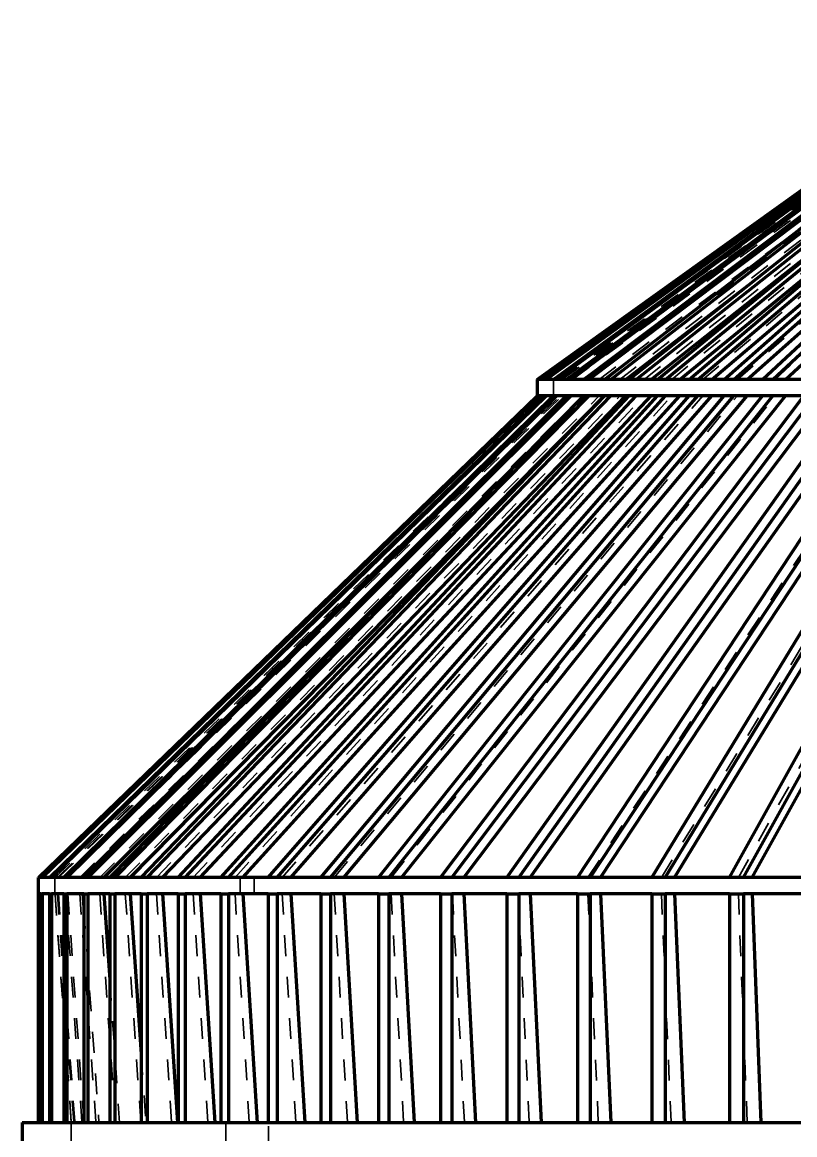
# Model space of a CAD drawing. Header units: inches. Extents: x -0.1 to 57.6, y -5.7 to 33.1.
# Drawn here: x 30.05 to 33.77, y 25.42 to 30.79 of the extents above; entities that cross this region are included whole.
import ezdxf

# ---------------------------------------------------------------- set-up
doc = ezdxf.new("R2010")
doc.units = ezdxf.units.IN
doc.header["$LTSCALE"] = 0.75
doc.header["$MEASUREMENT"] = 0
doc.linetypes.add('HIDDEN2', pattern=[0.1875, 0.125, -0.0625])
doc.layers.add('Hidden', color=7, linetype='HIDDEN2', lineweight=35)
doc.layers.add('Visible', color=7, linetype='Continuous', lineweight=70)

msp = doc.modelspace()

# ---------------------------------------------------------------- linework, layer by layer
at = {"layer": 'Hidden', "extrusion": (0, 1, 0)}
for p, q in [((32.6064, 29.0643), (35.0064, 30.7855)), ((32.6065, 29.0643), (35.0067, 30.7855)), ((32.6135, 29.0643), (35.0089, 30.7855)), ((32.6184, 29.0643), (35.0138, 30.7855)), ((32.6391, 29.0643), (35.0204, 30.7855)), ((32.649, 29.0643), (35.0302, 30.7855)), ((32.6835, 29.0643), (35.0411, 30.7855)), ((32.6982, 29.0643), (35.0559, 30.7855)), ((32.7463, 29.0643), (35.0711, 30.7855)), ((32.7659, 29.0643), (35.0906, 30.7855)), ((32.8274, 29.0643), (35.1101, 30.7855)), ((32.9156, 29.1125), (35.1344, 30.7855)), ((32.9263, 29.0643), (35.158, 30.7855)), ((33.0428, 29.0643), (35.2146, 30.7855)), ((33.1764, 29.0643), (35.2797, 30.7855)), ((33.3265, 29.0643), (35.353, 30.7855)), ((33.4926, 29.0643), (35.4343, 30.7855)), ((33.5614, 29.5318), (35.1869, 30.7855)), ((33.6739, 29.0643), (35.5233, 30.7855)), ((32.6064, 28.9855), (32.6064, 29.0643)), ((32.6064, 28.9855), (32.6064, 29.0643)), ((30.2064, 26.6643), (32.6064, 28.9855)), ((30.2064, 26.6643), (32.6064, 28.9855)), ((30.2065, 26.6643), (32.6065, 28.9855)), ((30.2065, 26.6643), (32.6065, 28.9855)), ((30.2181, 26.6643), (32.6135, 28.9855)), ((30.2181, 26.6643), (32.6135, 28.9855)), ((30.2231, 26.6643), (32.6184, 28.9855)), ((30.2231, 26.6643), (32.6184, 28.9855)), ((30.258, 26.6643), (32.6391, 28.9855)), ((30.258, 26.6643), (32.6391, 28.9855)), ((30.2679, 26.6643), (32.649, 28.9855)), ((30.2679, 26.6643), (32.649, 28.9855)), ((30.3259, 26.6643), (32.6835, 28.9855)), ((30.3259, 26.6643), (32.6835, 28.9855)), ((30.4216, 26.6643), (32.7463, 28.9855)), ((30.4216, 26.6643), (32.7463, 28.9855)), ((30.5448, 26.6643), (32.8274, 28.9855)), ((30.5448, 26.6643), (32.8274, 28.9855)), ((30.677, 26.9955), (32.6982, 28.9855)), ((30.677, 26.9955), (32.6982, 28.9855)), ((30.6948, 26.6643), (32.9263, 28.9855)), ((30.6948, 26.6643), (32.9263, 28.9855)), ((30.8712, 26.6643), (33.0428, 28.9855)), ((30.8712, 26.6643), (33.0428, 28.9855)), ((31.0732, 26.6643), (33.1764, 28.9855)), ((31.0732, 26.6643), (33.1764, 28.9855)), ((31.3001, 26.6643), (33.3265, 28.9855)), ((31.3001, 26.6643), (33.3265, 28.9855)), ((31.5509, 26.6643), (33.4926, 28.9855)), ((31.5509, 26.6643), (33.4926, 28.9855)), ((31.8246, 26.6643), (33.6739, 28.9855)), ((31.8246, 26.6643), (33.6739, 28.9855)), ((32.0248, 28.2455), (32.7659, 28.9855)), ((32.0248, 28.2455), (32.7659, 28.9855)), ((32.1203, 26.6643), (33.8698, 28.9855)), ((32.1203, 26.6643), (33.8698, 28.9855)), ((32.4366, 26.6643), (34.0795, 28.9855)), ((32.4366, 26.6643), (34.0795, 28.9855)), ((32.7724, 26.6643), (34.3022, 28.9855)), ((32.7724, 26.6643), (34.3022, 28.9855)), ((33.1263, 26.6643), (34.537, 28.9855)), ((33.1263, 26.6643), (34.537, 28.9855)), ((33.497, 26.6643), (34.783, 28.9855)), ((33.497, 26.6643), (34.783, 28.9855)), ((30.2064, 26.5855), (30.2064, 26.6643)), ((31.0975, 26.6643), (31.0975, 26.5855)), ((31.0975, 26.6643), (31.0975, 26.5855)), ((31.1657, 26.5855), (31.1657, 26.6643)), ((31.1657, 26.5855), (31.1657, 26.6643)), ((30.2851, 25.484), (30.2064, 26.5855)), ((30.2851, 25.484), (30.2064, 26.5855)), ((30.2851, 25.484), (30.2064, 26.5855)), ((30.2851, 25.484), (30.2064, 26.5855)), ((30.2851, 25.484), (30.2064, 26.5855)), ((30.2065, 26.5855), (30.2852, 25.484)), ((30.2065, 26.5855), (30.2852, 25.484)), ((30.2065, 26.5855), (30.2852, 25.484)), ((30.2065, 26.5855), (30.2852, 25.484)), ((30.2065, 26.5855), (30.2852, 25.484)), ((30.2181, 26.5855), (30.2967, 25.484)), ((30.2181, 26.5855), (30.2967, 25.484)), ((30.2181, 26.5855), (30.2967, 25.484)), ((30.2181, 26.5855), (30.2967, 25.484)), ((30.2181, 26.5855), (30.2967, 25.484)), ((30.2231, 26.5855), (30.3017, 25.484)), ((30.2231, 26.5855), (30.3017, 25.484)), ((30.2231, 26.5855), (30.3017, 25.484)), ((30.2231, 26.5855), (30.3017, 25.484)), ((30.2231, 26.5855), (30.3017, 25.484)), ((30.258, 26.5855), (30.3361, 25.484)), ((30.258, 26.5855), (30.3361, 25.484)), ((30.258, 26.5855), (30.3361, 25.484)), ((30.258, 26.5855), (30.3361, 25.484)), ((30.258, 26.5855), (30.3361, 25.484)), ((30.2679, 26.5855), (30.346, 25.484)), ((30.2679, 26.5855), (30.346, 25.484)), ((30.2679, 26.5855), (30.346, 25.484)), ((30.2679, 26.5855), (30.346, 25.484)), ((30.2679, 26.5855), (30.346, 25.484)), ((30.3259, 26.5855), (30.4033, 25.484)), ((30.3259, 26.5855), (30.4033, 25.484)), ((30.3259, 26.5855), (30.4033, 25.484)), ((30.3259, 26.5855), (30.4033, 25.484)), ((30.3259, 26.5855), (30.4033, 25.484)), ((30.4216, 26.5855), (30.4979, 25.484)), ((30.4216, 26.5855), (30.4979, 25.484)), ((30.4216, 26.5855), (30.4979, 25.484)), ((30.4216, 26.5855), (30.4979, 25.484)), ((30.4216, 26.5855), (30.4979, 25.484)), ((30.5448, 26.5855), (30.6197, 25.484)), ((30.5448, 26.5855), (30.6197, 25.484)), ((30.5448, 26.5855), (30.6197, 25.484)), ((30.5448, 26.5855), (30.6197, 25.484)), ((30.5448, 26.5855), (30.6197, 25.484)), ((30.6948, 26.5855), (30.768, 25.484)), ((30.6948, 26.5855), (30.768, 25.484)), ((30.6948, 26.5855), (30.768, 25.484)), ((30.6948, 26.5855), (30.768, 25.484)), ((30.6948, 26.5855), (30.768, 25.484)), ((30.8712, 26.5855), (30.9425, 25.484)), ((30.8712, 26.5855), (30.9425, 25.484)), ((30.8712, 26.5855), (30.9425, 25.484)), ((30.8712, 26.5855), (30.9425, 25.484)), ((30.8712, 26.5855), (30.9425, 25.484)), ((31.0732, 26.5855), (31.1422, 25.484)), ((31.0732, 26.5855), (31.1422, 25.484)), ((31.0732, 26.5855), (31.1422, 25.484)), ((31.0732, 26.5855), (31.1422, 25.484)), ((31.0732, 26.5855), (31.1422, 25.484)), ((31.3001, 26.5855), (31.3666, 25.484)), ((31.3001, 26.5855), (31.3666, 25.484)), ((31.3001, 26.5855), (31.3666, 25.484)), ((31.3001, 26.5855), (31.3666, 25.484)), ((31.3001, 26.5855), (31.3666, 25.484)), ((31.5509, 26.5855), (31.6146, 25.484)), ((31.5509, 26.5855), (31.6146, 25.484)), ((31.5509, 26.5855), (31.6146, 25.484)), ((31.5509, 26.5855), (31.6146, 25.484)), ((31.5509, 26.5855), (31.6146, 25.484)), ((31.8246, 26.5855), (31.8853, 25.484)), ((31.8246, 26.5855), (31.8853, 25.484)), ((31.8246, 26.5855), (31.8853, 25.484)), ((31.8246, 26.5855), (31.8853, 25.484)), ((31.8246, 26.5855), (31.8853, 25.484)), ((32.1203, 26.5855), (32.1777, 25.484)), ((32.1203, 26.5855), (32.1777, 25.484)), ((32.1203, 26.5855), (32.1777, 25.484)), ((32.1203, 26.5855), (32.1777, 25.484)), ((32.1203, 26.5855), (32.1777, 25.484)), ((32.4366, 26.5855), (32.4905, 25.484)), ((32.4366, 26.5855), (32.4905, 25.484)), ((32.4366, 26.5855), (32.4905, 25.484)), ((32.4366, 26.5855), (32.4905, 25.484)), ((32.4366, 26.5855), (32.4905, 25.484)), ((32.7724, 26.5855), (32.8226, 25.484)), ((32.7724, 26.5855), (32.8226, 25.484)), ((32.7724, 26.5855), (32.8226, 25.484)), ((32.7724, 26.5855), (32.8226, 25.484)), ((32.7724, 26.5855), (32.8226, 25.484)), ((33.1263, 26.5855), (33.1726, 25.484)), ((33.1263, 26.5855), (33.1726, 25.484)), ((33.1263, 26.5855), (33.1726, 25.484)), ((33.1263, 26.5855), (33.1726, 25.484)), ((33.1263, 26.5855), (33.1726, 25.484)), ((33.497, 26.5855), (33.5392, 25.484)), ((33.497, 26.5855), (33.5392, 25.484)), ((33.497, 26.5855), (33.5392, 25.484)), ((33.497, 26.5855), (33.5392, 25.484)), ((33.497, 26.5855), (33.5392, 25.484)), ((30.3454, 26.5187), (30.418, 25.484)), ((30.3454, 26.5187), (30.418, 25.484)), ((30.3454, 26.5187), (30.418, 25.484)), ((30.3454, 26.5187), (30.418, 25.484)), ((30.3454, 26.5187), (30.418, 25.484)), ((30.4699, 26.1717), (30.5175, 25.484)), ((30.4699, 26.1717), (30.5175, 25.484)), ((30.4699, 26.1717), (30.5175, 25.484)), ((30.4699, 26.1717), (30.5175, 25.484)), ((30.4699, 26.1717), (30.5175, 25.484)), ((30.6216, 25.8132), (30.644, 25.484)), ((30.6216, 25.8132), (30.644, 25.484)), ((30.6216, 25.8132), (30.644, 25.484)), ((30.6216, 25.8132), (30.644, 25.484)), ((30.6216, 25.8132), (30.644, 25.484)), ((30.2851, 25.484), (30.2851, 25.3659)), ((31.0293, 25.484), (31.0293, 25.3659)), ((31.0293, 25.484), (31.0293, 25.3659)), ((31.2339, 25.3659), (31.2339, 25.484)), ((31.2339, 25.3659), (31.2339, 25.484))]:
    msp.add_line(p, q, dxfattribs=at)
at = {"layer": 'Visible', "extrusion": (0, 1, 0)}
for p, q in [((32.5276, 29.0643), (34.9276, 30.7855)), ((32.5278, 29.0643), (34.9279, 30.7855)), ((32.5349, 29.0643), (34.9303, 30.7855)), ((32.5398, 29.0643), (34.9352, 30.7855)), ((32.561, 29.0643), (34.9422, 30.7855)), ((32.5709, 29.0643), (34.9521, 30.7855)), ((32.6061, 29.0643), (34.9638, 30.7855)), ((32.6209, 29.0643), (34.9785, 30.7855)), ((32.67, 29.0643), (34.9948, 30.7855)), ((32.6896, 29.0643), (35.0144, 30.7855)), ((32.7525, 29.0643), (35.0352, 30.7855)), ((32.7768, 29.0643), (35.0595, 30.7855)), ((32.8531, 29.0643), (35.0847, 30.7855)), ((32.8821, 29.0643), (35.1137, 30.7855)), ((32.9716, 29.0643), (35.1433, 30.7855)), ((33.0051, 29.0643), (35.1768, 30.7855)), ((33.1074, 29.0643), (35.2107, 30.7855)), ((33.1453, 29.0643), (35.2486, 30.7855)), ((33.26, 29.0643), (35.2865, 30.7855)), ((33.3022, 29.0643), (35.3287, 30.7855)), ((33.4289, 29.0643), (35.3706, 30.7855)), ((33.4751, 29.0643), (35.4169, 30.7855)), ((33.6132, 29.0643), (35.4626, 30.7855)), ((33.6634, 29.0643), (35.5128, 30.7855)), ((33.7241, 29.0643), (35.3621, 30.5889)), ((33.5388, 29.0643), (35.1017, 30.4497)), ((33.3687, 29.0643), (34.807, 30.2859)), ((33.2143, 29.0643), (34.4662, 30.0888)), ((33.0764, 29.0643), (34.061, 29.8447)), ((32.9553, 29.0643), (33.5614, 29.5318)), ((32.8517, 29.0643), (32.9156, 29.1125)), ((32.5278, 29.0643), (32.5276, 29.0643)), ((32.5276, 29.0643), (32.5276, 28.9855)), ((32.5276, 29.0643), (32.5276, 28.9855)), ((42.2064, 29.0643), (32.5276, 29.0643)), ((32.5398, 29.0643), (32.5349, 29.0643)), ((32.5709, 29.0643), (32.561, 29.0643)), ((32.6209, 29.0643), (32.6061, 29.0643)), ((32.6896, 29.0643), (32.67, 29.0643)), ((32.7768, 29.0643), (32.7525, 29.0643)), ((32.8821, 29.0643), (32.8531, 29.0643)), ((33.0051, 29.0643), (32.9716, 29.0643)), ((33.1453, 29.0643), (33.1074, 29.0643)), ((33.3022, 29.0643), (33.26, 29.0643)), ((33.4751, 29.0643), (33.4289, 29.0643)), ((33.6634, 29.0643), (33.6132, 29.0643)), ((30.1276, 26.6643), (32.5276, 28.9855)), ((30.1276, 26.6643), (32.5276, 28.9855)), ((30.1277, 26.6643), (32.5278, 28.9855)), ((30.1277, 26.6643), (32.5278, 28.9855)), ((30.1396, 26.6643), (32.5349, 28.9855)), ((30.1396, 26.6643), (32.5349, 28.9855)), ((30.1445, 26.6643), (32.5398, 28.9855)), ((30.1445, 26.6643), (32.5398, 28.9855)), ((30.1799, 26.6643), (32.561, 28.9855)), ((30.1799, 26.6643), (32.561, 28.9855)), ((30.1898, 26.6643), (32.5709, 28.9855)), ((30.1898, 26.6643), (32.5709, 28.9855)), ((30.2486, 26.6643), (32.6061, 28.9855)), ((30.2486, 26.6643), (32.6061, 28.9855)), ((30.2633, 26.6643), (32.6209, 28.9855)), ((30.2633, 26.6643), (32.6209, 28.9855)), ((30.3454, 26.6643), (32.67, 28.9855)), ((30.3454, 26.6643), (32.67, 28.9855)), ((30.365, 26.6643), (32.6896, 28.9855)), ((30.365, 26.6643), (32.6896, 28.9855)), ((30.4699, 26.6643), (32.7525, 28.9855)), ((30.4699, 26.6643), (32.7525, 28.9855)), ((30.4942, 26.6643), (32.7768, 28.9855)), ((30.4942, 26.6643), (32.7768, 28.9855)), ((30.5691, 26.6643), (32.8517, 28.9855)), ((30.5691, 26.6643), (32.8517, 28.9855)), ((30.6216, 26.6643), (32.8531, 28.9855)), ((30.6216, 26.6643), (32.8531, 28.9855)), ((30.6506, 26.6643), (32.8821, 28.9855)), ((30.6506, 26.6643), (32.8821, 28.9855)), ((30.7238, 26.6643), (32.9553, 28.9855)), ((30.7238, 26.6643), (32.9553, 28.9855)), ((30.8, 26.6643), (32.9716, 28.9855)), ((30.8, 26.6643), (32.9716, 28.9855)), ((30.8335, 26.6643), (33.0051, 28.9855)), ((30.8335, 26.6643), (33.0051, 28.9855)), ((30.9047, 26.6643), (33.0764, 28.9855)), ((30.9047, 26.6643), (33.0764, 28.9855)), ((31.0042, 26.6643), (33.1074, 28.9855)), ((31.0042, 26.6643), (33.1074, 28.9855)), ((31.0422, 26.6643), (33.1453, 28.9855)), ((31.0422, 26.6643), (33.1453, 28.9855)), ((31.1112, 26.6643), (33.2143, 28.9855)), ((31.1112, 26.6643), (33.2143, 28.9855)), ((31.2336, 26.6643), (33.26, 28.9855)), ((31.2336, 26.6643), (33.26, 28.9855)), ((31.2758, 26.6643), (33.3022, 28.9855)), ((31.2758, 26.6643), (33.3022, 28.9855)), ((31.3423, 26.6643), (33.3687, 28.9855)), ((31.3423, 26.6643), (33.3687, 28.9855)), ((31.4872, 26.6643), (33.4289, 28.9855)), ((31.4872, 26.6643), (33.4289, 28.9855)), ((31.5335, 26.6643), (33.4751, 28.9855)), ((31.5335, 26.6643), (33.4751, 28.9855)), ((31.5972, 26.6643), (33.5388, 28.9855)), ((31.5972, 26.6643), (33.5388, 28.9855)), ((31.764, 26.6643), (33.6132, 28.9855)), ((31.764, 26.6643), (33.6132, 28.9855)), ((31.8141, 26.6643), (33.6634, 28.9855)), ((31.8141, 26.6643), (33.6634, 28.9855)), ((31.8748, 26.6643), (33.7241, 28.9855)), ((31.8748, 26.6643), (33.7241, 28.9855)), ((32.0629, 26.6643), (33.8124, 28.9855)), ((32.0629, 26.6643), (33.8124, 28.9855)), ((32.1168, 26.6643), (33.8663, 28.9855)), ((32.1168, 26.6643), (33.8663, 28.9855)), ((32.1742, 26.6643), (33.9237, 28.9855)), ((32.1742, 26.6643), (33.9237, 28.9855)), ((32.3827, 26.6643), (34.0256, 28.9855)), ((32.3827, 26.6643), (34.0256, 28.9855)), ((32.4401, 26.6643), (34.083, 28.9855)), ((32.4401, 26.6643), (34.083, 28.9855)), ((32.494, 26.6643), (34.1369, 28.9855)), ((32.494, 26.6643), (34.1369, 28.9855)), ((32.5278, 28.9855), (32.5276, 28.9855)), ((32.5278, 28.9855), (32.5276, 28.9855)), ((32.5349, 28.9855), (32.5278, 28.9855)), ((32.5398, 28.9855), (32.5349, 28.9855)), ((32.5398, 28.9855), (32.5349, 28.9855)), ((32.561, 28.9855), (32.5398, 28.9855)), ((32.5709, 28.9855), (32.561, 28.9855)), ((32.5709, 28.9855), (32.561, 28.9855)), ((32.6061, 28.9855), (32.5709, 28.9855)), ((32.6209, 28.9855), (32.6061, 28.9855)), ((32.6209, 28.9855), (32.6061, 28.9855)), ((32.67, 28.9855), (32.6209, 28.9855)), ((32.6896, 28.9855), (32.67, 28.9855)), ((32.6896, 28.9855), (32.67, 28.9855)), ((32.7525, 28.9855), (32.6896, 28.9855)), ((32.7222, 26.6643), (34.252, 28.9855)), ((32.7222, 26.6643), (34.252, 28.9855)), ((32.7768, 28.9855), (32.7525, 28.9855)), ((32.7768, 28.9855), (32.7525, 28.9855)), ((32.8531, 28.9855), (32.7768, 28.9855)), ((32.7829, 26.6643), (34.3127, 28.9855)), ((32.7829, 26.6643), (34.3127, 28.9855)), ((32.833, 26.6643), (34.3629, 28.9855)), ((32.833, 26.6643), (34.3629, 28.9855)), ((32.8821, 28.9855), (32.8531, 28.9855)), ((32.8821, 28.9855), (32.8531, 28.9855)), ((32.9716, 28.9855), (32.8821, 28.9855)), ((33.0051, 28.9855), (32.9716, 28.9855)), ((33.0051, 28.9855), (32.9716, 28.9855)), ((33.1074, 28.9855), (33.0051, 28.9855)), ((33.08, 26.6643), (34.4907, 28.9855)), ((33.08, 26.6643), (34.4907, 28.9855)), ((33.1453, 28.9855), (33.1074, 28.9855)), ((33.1453, 28.9855), (33.1074, 28.9855)), ((33.1437, 26.6643), (34.5544, 28.9855)), ((33.1437, 26.6643), (34.5544, 28.9855)), ((33.26, 28.9855), (33.1453, 28.9855)), ((33.19, 26.6643), (34.6007, 28.9855)), ((33.19, 26.6643), (34.6007, 28.9855)), ((33.3022, 28.9855), (33.26, 28.9855)), ((33.3022, 28.9855), (33.26, 28.9855)), ((33.4289, 28.9855), (33.3022, 28.9855)), ((33.4751, 28.9855), (33.4289, 28.9855)), ((33.4751, 28.9855), (33.4289, 28.9855)), ((33.4548, 26.6643), (34.7408, 28.9855)), ((33.4548, 26.6643), (34.7408, 28.9855)), ((33.6132, 28.9855), (33.4751, 28.9855)), ((33.5213, 26.6643), (34.8073, 28.9855)), ((33.5213, 26.6643), (34.8073, 28.9855)), ((33.5634, 26.6643), (34.8495, 28.9855)), ((33.5634, 26.6643), (34.8495, 28.9855)), ((33.6634, 28.9855), (33.6132, 28.9855)), ((33.6634, 28.9855), (33.6132, 28.9855)), ((33.8124, 28.9855), (33.6634, 28.9855)), ((30.4412, 26.6643), (32.0248, 28.2455)), ((30.4412, 26.6643), (32.0248, 28.2455)), ((30.3407, 26.6643), (30.677, 26.9955)), ((30.3407, 26.6643), (30.677, 26.9955)), ((30.1277, 26.6643), (30.1276, 26.6643)), ((30.1277, 26.6643), (30.1276, 26.6643)), ((37.367, 26.6643), (30.1276, 26.6643)), ((30.1276, 26.5855), (30.1276, 26.6643)), ((30.1445, 26.6643), (30.1396, 26.6643)), ((30.1445, 26.6643), (30.1396, 26.6643)), ((30.1898, 26.6643), (30.1799, 26.6643)), ((30.1898, 26.6643), (30.1799, 26.6643)), ((30.2633, 26.6643), (30.2486, 26.6643)), ((30.2633, 26.6643), (30.2486, 26.6643)), ((30.365, 26.6643), (30.3454, 26.6643)), ((30.365, 26.6643), (30.3454, 26.6643)), ((30.4942, 26.6643), (30.4699, 26.6643)), ((30.4942, 26.6643), (30.4699, 26.6643)), ((30.6506, 26.6643), (30.6216, 26.6643)), ((30.6506, 26.6643), (30.6216, 26.6643)), ((30.8335, 26.6643), (30.8, 26.6643)), ((30.8335, 26.6643), (30.8, 26.6643)), ((31.0422, 26.6643), (31.0042, 26.6643)), ((31.0422, 26.6643), (31.0042, 26.6643)), ((31.2758, 26.6643), (31.2336, 26.6643)), ((31.2758, 26.6643), (31.2336, 26.6643)), ((31.5335, 26.6643), (31.4872, 26.6643)), ((31.5335, 26.6643), (31.4872, 26.6643)), ((31.8141, 26.6643), (31.764, 26.6643)), ((31.8141, 26.6643), (31.764, 26.6643)), ((32.1168, 26.6643), (32.0629, 26.6643)), ((32.1168, 26.6643), (32.0629, 26.6643)), ((32.4401, 26.6643), (32.3827, 26.6643)), ((32.4401, 26.6643), (32.3827, 26.6643)), ((32.7829, 26.6643), (32.7222, 26.6643)), ((32.7829, 26.6643), (32.7222, 26.6643)), ((33.1437, 26.6643), (33.08, 26.6643)), ((33.1437, 26.6643), (33.08, 26.6643)), ((33.5213, 26.6643), (33.4548, 26.6643)), ((33.5213, 26.6643), (33.4548, 26.6643)), ((30.1276, 26.5855), (30.1277, 26.5855)), ((30.1277, 25.484), (30.1276, 26.5855)), ((30.1277, 25.484), (30.1276, 26.5855)), ((30.1276, 26.5855), (30.1277, 26.5855)), ((30.1277, 25.484), (30.1276, 26.5855)), ((30.1276, 26.5855), (30.1277, 26.5855)), ((30.1277, 25.484), (30.1276, 26.5855)), ((30.1276, 26.5855), (30.1277, 26.5855)), ((30.1277, 25.484), (30.1276, 26.5855)), ((30.1277, 26.5855), (30.1277, 25.484)), ((30.1277, 26.5855), (30.1277, 25.484)), ((30.1396, 26.5855), (30.1277, 26.5855)), ((30.1277, 26.5855), (30.1277, 25.484)), ((30.1277, 26.5855), (30.1277, 25.484)), ((30.1277, 26.5855), (30.1277, 25.484)), ((30.1396, 26.5855), (30.1445, 26.5855)), ((30.1396, 26.5855), (30.1396, 25.484)), ((30.1396, 26.5855), (30.1396, 25.484)), ((30.1396, 26.5855), (30.1445, 26.5855)), ((30.1396, 26.5855), (30.1396, 25.484)), ((30.1396, 26.5855), (30.1445, 26.5855)), ((30.1396, 26.5855), (30.1396, 25.484)), ((30.1396, 26.5855), (30.1445, 26.5855)), ((30.1396, 26.5855), (30.1396, 25.484)), ((30.1445, 26.5855), (30.1445, 25.484)), ((30.1445, 26.5855), (30.1445, 25.484)), ((30.1799, 26.5855), (30.1445, 26.5855)), ((30.1445, 26.5855), (30.1445, 25.484)), ((30.1445, 26.5855), (30.1445, 25.484)), ((30.1445, 26.5855), (30.1445, 25.484)), ((30.1799, 26.5855), (30.1898, 26.5855)), ((30.1799, 26.5855), (30.1799, 25.484)), ((30.1799, 26.5855), (30.1799, 25.484)), ((30.1799, 26.5855), (30.1898, 26.5855)), ((30.1799, 26.5855), (30.1799, 25.484)), ((30.1799, 26.5855), (30.1898, 26.5855)), ((30.1799, 26.5855), (30.1799, 25.484)), ((30.1799, 26.5855), (30.1898, 26.5855)), ((30.1799, 26.5855), (30.1799, 25.484)), ((30.1898, 26.5855), (30.1898, 25.484)), ((30.1898, 26.5855), (30.1898, 25.484)), ((30.2486, 26.5855), (30.1898, 26.5855)), ((30.1898, 26.5855), (30.1898, 25.484)), ((30.1898, 26.5855), (30.1898, 25.484)), ((30.1898, 26.5855), (30.1898, 25.484)), ((30.2486, 26.5855), (30.2633, 26.5855)), ((30.2486, 26.5855), (30.2486, 25.484)), ((30.2486, 26.5855), (30.2486, 25.484)), ((30.2486, 26.5855), (30.2633, 26.5855)), ((30.2486, 26.5855), (30.2486, 25.484)), ((30.2486, 26.5855), (30.2633, 26.5855)), ((30.2486, 26.5855), (30.2486, 25.484)), ((30.2486, 26.5855), (30.2633, 26.5855)), ((30.2486, 26.5855), (30.2486, 25.484)), ((30.2633, 26.5855), (30.2633, 25.484)), ((30.2633, 26.5855), (30.2633, 25.484)), ((30.3454, 26.5855), (30.2633, 26.5855)), ((30.2633, 26.5855), (30.2633, 25.484)), ((30.2633, 26.5855), (30.2633, 25.484)), ((30.2633, 26.5855), (30.2633, 25.484)), ((30.3407, 26.5855), (30.3454, 26.5187)), ((30.3407, 26.5855), (30.3454, 26.5187)), ((30.3407, 26.5855), (30.3454, 26.5187)), ((30.3407, 26.5855), (30.3454, 26.5187)), ((30.3407, 26.5855), (30.3454, 26.5187)), ((30.3454, 26.5855), (30.365, 26.5855)), ((30.3454, 26.5855), (30.3454, 25.484)), ((30.3454, 26.5855), (30.3454, 25.484)), ((30.3454, 26.5855), (30.365, 26.5855)), ((30.3454, 26.5855), (30.3454, 25.484)), ((30.3454, 26.5855), (30.365, 26.5855)), ((30.3454, 26.5855), (30.3454, 25.484)), ((30.3454, 26.5855), (30.365, 26.5855)), ((30.3454, 26.5855), (30.3454, 25.484)), ((30.365, 26.5855), (30.365, 25.484)), ((30.365, 26.5855), (30.365, 25.484)), ((30.4699, 26.5855), (30.365, 26.5855)), ((30.365, 26.5855), (30.365, 25.484)), ((30.365, 26.5855), (30.365, 25.484)), ((30.365, 26.5855), (30.365, 25.484)), ((30.4412, 26.5855), (30.4699, 26.1717)), ((30.4412, 26.5855), (30.4699, 26.1717)), ((30.4412, 26.5855), (30.4699, 26.1717)), ((30.4412, 26.5855), (30.4699, 26.1717)), ((30.4412, 26.5855), (30.4699, 26.1717)), ((30.4699, 26.5855), (30.4942, 26.5855)), ((30.4699, 26.5855), (30.4699, 25.484)), ((30.4699, 26.5855), (30.4699, 25.484)), ((30.4699, 26.5855), (30.4942, 26.5855)), ((30.4699, 26.5855), (30.4699, 25.484)), ((30.4699, 26.5855), (30.4942, 26.5855)), ((30.4699, 26.5855), (30.4699, 25.484)), ((30.4699, 26.5855), (30.4942, 26.5855)), ((30.4699, 26.5855), (30.4699, 25.484)), ((30.4942, 26.5855), (30.4942, 25.484)), ((30.4942, 26.5855), (30.4942, 25.484)), ((30.6216, 26.5855), (30.4942, 26.5855)), ((30.4942, 26.5855), (30.4942, 25.484)), ((30.4942, 26.5855), (30.4942, 25.484)), ((30.4942, 26.5855), (30.4942, 25.484)), ((30.5691, 26.5855), (30.6216, 25.8132)), ((30.5691, 26.5855), (30.6216, 25.8132)), ((30.5691, 26.5855), (30.6216, 25.8132)), ((30.5691, 26.5855), (30.6216, 25.8132)), ((30.5691, 26.5855), (30.6216, 25.8132)), ((30.6216, 26.5855), (30.6506, 26.5855)), ((30.6216, 26.5855), (30.6216, 25.484)), ((30.6216, 26.5855), (30.6216, 25.484)), ((30.6216, 26.5855), (30.6506, 26.5855)), ((30.6216, 26.5855), (30.6216, 25.484)), ((30.6216, 26.5855), (30.6506, 26.5855)), ((30.6216, 26.5855), (30.6216, 25.484)), ((30.6216, 26.5855), (30.6506, 26.5855)), ((30.6216, 26.5855), (30.6216, 25.484)), ((30.6506, 26.5855), (30.6506, 25.484)), ((30.6506, 26.5855), (30.6506, 25.484)), ((30.8, 26.5855), (30.6506, 26.5855)), ((30.6506, 26.5855), (30.6506, 25.484)), ((30.6506, 26.5855), (30.6506, 25.484)), ((30.6506, 26.5855), (30.6506, 25.484)), ((30.7238, 26.5855), (30.797, 25.484)), ((30.7238, 26.5855), (30.797, 25.484)), ((30.7238, 26.5855), (30.797, 25.484)), ((30.7238, 26.5855), (30.797, 25.484)), ((30.7238, 26.5855), (30.797, 25.484)), ((30.8, 26.5855), (30.8335, 26.5855)), ((30.8, 26.5855), (30.8, 25.484)), ((30.8, 26.5855), (30.8, 25.484)), ((30.8, 26.5855), (30.8335, 26.5855)), ((30.8, 26.5855), (30.8, 25.484)), ((30.8, 26.5855), (30.8335, 26.5855)), ((30.8, 26.5855), (30.8, 25.484)), ((30.8, 26.5855), (30.8335, 26.5855)), ((30.8, 26.5855), (30.8, 25.484)), ((30.8335, 26.5855), (30.8335, 25.484)), ((30.8335, 26.5855), (30.8335, 25.484)), ((31.0042, 26.5855), (30.8335, 26.5855)), ((30.8335, 26.5855), (30.8335, 25.484)), ((30.8335, 26.5855), (30.8335, 25.484)), ((30.8335, 26.5855), (30.8335, 25.484)), ((30.9047, 26.5855), (30.976, 25.484)), ((30.9047, 26.5855), (30.976, 25.484)), ((30.9047, 26.5855), (30.976, 25.484)), ((30.9047, 26.5855), (30.976, 25.484)), ((30.9047, 26.5855), (30.976, 25.484)), ((31.0042, 26.5855), (31.0422, 26.5855)), ((31.0042, 26.5855), (31.0042, 25.484)), ((31.0042, 26.5855), (31.0042, 25.484)), ((31.0042, 26.5855), (31.0422, 26.5855)), ((31.0042, 26.5855), (31.0042, 25.484)), ((31.0042, 26.5855), (31.0422, 26.5855)), ((31.0042, 26.5855), (31.0042, 25.484)), ((31.0042, 26.5855), (31.0422, 26.5855)), ((31.0042, 26.5855), (31.0042, 25.484)), ((31.0422, 26.5855), (31.0422, 25.484)), ((31.0422, 26.5855), (31.0422, 25.484)), ((31.2336, 26.5855), (31.0422, 26.5855)), ((31.0422, 26.5855), (31.0422, 25.484)), ((31.0422, 26.5855), (31.0422, 25.484)), ((31.0422, 26.5855), (31.0422, 25.484)), ((31.1112, 26.5855), (31.1802, 25.484)), ((31.1112, 26.5855), (31.1802, 25.484)), ((31.1112, 26.5855), (31.1802, 25.484)), ((31.1112, 26.5855), (31.1802, 25.484)), ((31.1112, 26.5855), (31.1802, 25.484)), ((31.2336, 26.5855), (31.2758, 26.5855)), ((31.2336, 26.5855), (31.2336, 25.484)), ((31.2336, 26.5855), (31.2336, 25.484)), ((31.2336, 26.5855), (31.2758, 26.5855)), ((31.2336, 26.5855), (31.2336, 25.484)), ((31.2336, 26.5855), (31.2758, 26.5855)), ((31.2336, 26.5855), (31.2336, 25.484)), ((31.2336, 26.5855), (31.2758, 26.5855)), ((31.2336, 26.5855), (31.2336, 25.484)), ((31.2758, 26.5855), (31.2758, 25.484)), ((31.2758, 26.5855), (31.2758, 25.484)), ((31.4872, 26.5855), (31.2758, 26.5855)), ((31.2758, 26.5855), (31.2758, 25.484)), ((31.2758, 26.5855), (31.2758, 25.484)), ((31.2758, 26.5855), (31.2758, 25.484)), ((31.3423, 26.5855), (31.4088, 25.484)), ((31.3423, 26.5855), (31.4088, 25.484)), ((31.3423, 26.5855), (31.4088, 25.484)), ((31.3423, 26.5855), (31.4088, 25.484)), ((31.3423, 26.5855), (31.4088, 25.484)), ((31.4872, 26.5855), (31.5335, 26.5855)), ((31.4872, 26.5855), (31.4872, 25.484)), ((31.4872, 26.5855), (31.4872, 25.484)), ((31.4872, 26.5855), (31.5335, 26.5855)), ((31.4872, 26.5855), (31.4872, 25.484)), ((31.4872, 26.5855), (31.5335, 26.5855)), ((31.4872, 26.5855), (31.4872, 25.484)), ((31.4872, 26.5855), (31.5335, 26.5855)), ((31.4872, 26.5855), (31.4872, 25.484)), ((31.5335, 26.5855), (31.5335, 25.484)), ((31.5335, 26.5855), (31.5335, 25.484)), ((31.764, 26.5855), (31.5335, 26.5855)), ((31.5335, 26.5855), (31.5335, 25.484)), ((31.5335, 26.5855), (31.5335, 25.484)), ((31.5335, 26.5855), (31.5335, 25.484)), ((31.5972, 26.5855), (31.6609, 25.484)), ((31.5972, 26.5855), (31.6609, 25.484)), ((31.5972, 26.5855), (31.6609, 25.484)), ((31.5972, 26.5855), (31.6609, 25.484)), ((31.5972, 26.5855), (31.6609, 25.484)), ((31.764, 26.5855), (31.8141, 26.5855)), ((31.764, 26.5855), (31.764, 25.484)), ((31.764, 26.5855), (31.764, 25.484)), ((31.764, 26.5855), (31.8141, 26.5855)), ((31.764, 26.5855), (31.764, 25.484)), ((31.764, 26.5855), (31.8141, 26.5855)), ((31.764, 26.5855), (31.764, 25.484)), ((31.764, 26.5855), (31.8141, 26.5855)), ((31.764, 26.5855), (31.764, 25.484)), ((31.8141, 26.5855), (31.8141, 25.484)), ((31.8141, 26.5855), (31.8141, 25.484)), ((32.0629, 26.5855), (31.8141, 26.5855)), ((31.8141, 26.5855), (31.8141, 25.484)), ((31.8141, 26.5855), (31.8141, 25.484)), ((31.8141, 26.5855), (31.8141, 25.484)), ((31.8748, 26.5855), (31.9355, 25.484)), ((31.8748, 26.5855), (31.9355, 25.484)), ((31.8748, 26.5855), (31.9355, 25.484)), ((31.8748, 26.5855), (31.9355, 25.484)), ((31.8748, 26.5855), (31.9355, 25.484)), ((32.0629, 26.5855), (32.1168, 26.5855)), ((32.0629, 26.5855), (32.0629, 25.484)), ((32.0629, 26.5855), (32.0629, 25.484)), ((32.0629, 26.5855), (32.1168, 26.5855)), ((32.0629, 26.5855), (32.0629, 25.484)), ((32.0629, 26.5855), (32.1168, 26.5855)), ((32.0629, 26.5855), (32.0629, 25.484)), ((32.0629, 26.5855), (32.1168, 26.5855)), ((32.0629, 26.5855), (32.0629, 25.484)), ((32.1168, 26.5855), (32.1168, 25.484)), ((32.1168, 26.5855), (32.1168, 25.484)), ((32.3827, 26.5855), (32.1168, 26.5855)), ((32.1168, 26.5855), (32.1168, 25.484)), ((32.1168, 26.5855), (32.1168, 25.484)), ((32.1168, 26.5855), (32.1168, 25.484)), ((32.1742, 26.5855), (32.2316, 25.484)), ((32.1742, 26.5855), (32.2316, 25.484)), ((32.1742, 26.5855), (32.2316, 25.484)), ((32.1742, 26.5855), (32.2316, 25.484)), ((32.1742, 26.5855), (32.2316, 25.484)), ((32.3827, 26.5855), (32.4401, 26.5855)), ((32.3827, 26.5855), (32.3827, 25.484)), ((32.3827, 26.5855), (32.3827, 25.484)), ((32.3827, 26.5855), (32.4401, 26.5855)), ((32.3827, 26.5855), (32.3827, 25.484)), ((32.3827, 26.5855), (32.4401, 26.5855)), ((32.3827, 26.5855), (32.3827, 25.484)), ((32.3827, 26.5855), (32.4401, 26.5855)), ((32.3827, 26.5855), (32.3827, 25.484)), ((32.4401, 26.5855), (32.4401, 25.484)), ((32.4401, 26.5855), (32.4401, 25.484)), ((32.7222, 26.5855), (32.4401, 26.5855)), ((32.4401, 26.5855), (32.4401, 25.484)), ((32.4401, 26.5855), (32.4401, 25.484)), ((32.4401, 26.5855), (32.4401, 25.484)), ((32.494, 26.5855), (32.5479, 25.484)), ((32.494, 26.5855), (32.5479, 25.484)), ((32.494, 26.5855), (32.5479, 25.484)), ((32.494, 26.5855), (32.5479, 25.484)), ((32.494, 26.5855), (32.5479, 25.484)), ((32.7222, 26.5855), (32.7829, 26.5855)), ((32.7222, 26.5855), (32.7222, 25.484)), ((32.7222, 26.5855), (32.7222, 25.484)), ((32.7222, 26.5855), (32.7829, 26.5855)), ((32.7222, 26.5855), (32.7222, 25.484)), ((32.7222, 26.5855), (32.7829, 26.5855)), ((32.7222, 26.5855), (32.7222, 25.484)), ((32.7222, 26.5855), (32.7829, 26.5855)), ((32.7222, 26.5855), (32.7222, 25.484)), ((32.7829, 26.5855), (32.7829, 25.484)), ((32.7829, 26.5855), (32.7829, 25.484)), ((33.08, 26.5855), (32.7829, 26.5855)), ((32.7829, 26.5855), (32.7829, 25.484)), ((32.7829, 26.5855), (32.7829, 25.484)), ((32.7829, 26.5855), (32.7829, 25.484)), ((32.833, 26.5855), (32.8832, 25.484)), ((32.833, 26.5855), (32.8832, 25.484)), ((32.833, 26.5855), (32.8832, 25.484)), ((32.833, 26.5855), (32.8832, 25.484)), ((32.833, 26.5855), (32.8832, 25.484)), ((33.08, 26.5855), (33.1437, 26.5855)), ((33.08, 26.5855), (33.08, 25.484)), ((33.08, 26.5855), (33.08, 25.484)), ((33.08, 26.5855), (33.1437, 26.5855)), ((33.08, 26.5855), (33.08, 25.484)), ((33.08, 26.5855), (33.1437, 26.5855)), ((33.08, 26.5855), (33.08, 25.484)), ((33.08, 26.5855), (33.1437, 26.5855)), ((33.08, 26.5855), (33.08, 25.484)), ((33.1437, 26.5855), (33.1437, 25.484)), ((33.1437, 26.5855), (33.1437, 25.484)), ((33.4548, 26.5855), (33.1437, 26.5855)), ((33.1437, 26.5855), (33.1437, 25.484)), ((33.1437, 26.5855), (33.1437, 25.484)), ((33.1437, 26.5855), (33.1437, 25.484)), ((33.19, 26.5855), (33.2363, 25.484)), ((33.19, 26.5855), (33.2363, 25.484)), ((33.19, 26.5855), (33.2363, 25.484)), ((33.19, 26.5855), (33.2363, 25.484)), ((33.19, 26.5855), (33.2363, 25.484)), ((33.4548, 26.5855), (33.5213, 26.5855)), ((33.4548, 26.5855), (33.4548, 25.484)), ((33.4548, 26.5855), (33.4548, 25.484)), ((33.4548, 26.5855), (33.5213, 26.5855)), ((33.4548, 26.5855), (33.4548, 25.484)), ((33.4548, 26.5855), (33.5213, 26.5855)), ((33.4548, 26.5855), (33.4548, 25.484)), ((33.4548, 26.5855), (33.5213, 26.5855)), ((33.4548, 26.5855), (33.4548, 25.484)), ((33.5213, 26.5855), (33.5213, 25.484)), ((33.5213, 26.5855), (33.5213, 25.484)), ((33.845, 26.5855), (33.5213, 26.5855)), ((33.5213, 26.5855), (33.5213, 25.484)), ((33.5213, 26.5855), (33.5213, 25.484)), ((33.5213, 26.5855), (33.5213, 25.484)), ((33.5634, 26.5855), (33.6056, 25.484)), ((33.5634, 26.5855), (33.6056, 25.484)), ((33.5634, 26.5855), (33.6056, 25.484)), ((33.5634, 26.5855), (33.6056, 25.484)), ((33.5634, 26.5855), (33.6056, 25.484)), ((30.0489, 25.484), (44.6851, 25.484)), ((30.0489, 25.484), (30.0489, 25.3659))]:
    msp.add_line(p, q, dxfattribs=at)

doc.saveas('drawing.dxf')
